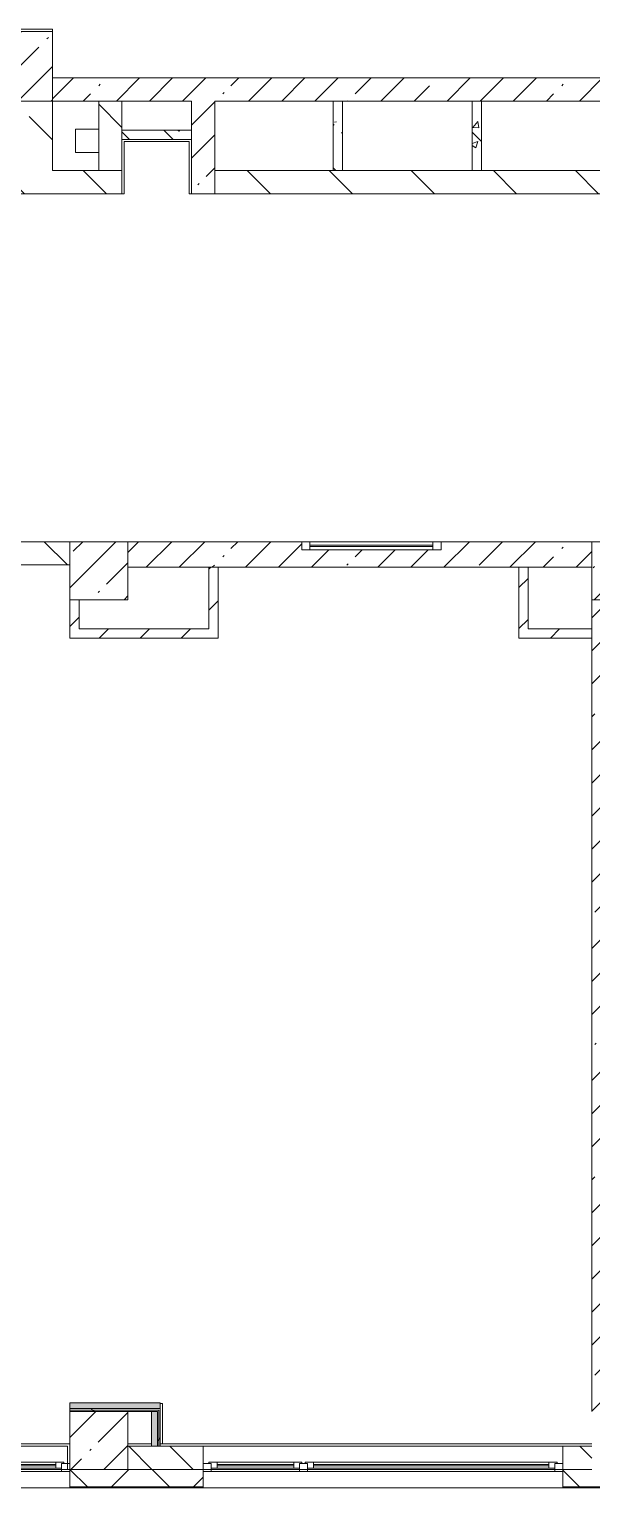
# Model space of a CAD drawing. Header units: millimetres. Extents: x 81548 to 272142, y -8553 to 29000.
# Drawn here: x 205692 to 210542, y -258 to 12320 of the extents above; entities that cross this region are included whole.
import ezdxf

# ---------------------------------------------------------------- set-up
doc = ezdxf.new("R2010")
doc.units = ezdxf.units.MM
for name, color, linetype, lineweight, true_color in [('A-FLOR-1', 7, 'Continuous', 5, 0xaaaaaa), ('I-WALL-3', 7, 'Continuous', 9, 0xe7e7e7), ('I-WALL-6', 7, 'Continuous', 5, 0x787878)]:
    doc.layers.add(name, color=color, linetype=linetype, lineweight=lineweight, true_color=true_color)
for name, color, linetype, lineweight in [('A-GLAZ-3', 7, 'Continuous', 5), ('A-WALL', 7, 'Continuous', 9), ('A-WALL-3', 7, 'Continuous', 5), ('I-WALL-4', 7, 'Continuous', 5), ('S-COLS-3', 7, 'Continuous', 5)]:
    doc.layers.add(name, color=color, linetype=linetype, lineweight=lineweight)
pattern_1 = [(45, (145131.5, 0), (-285.1231, 285.1231), []), (45, (145416.64, 0), (-285.1231, 285.1231), [504.031, -100.806, 16.764, -84.042])]
pattern_2 = [(135, (145131.5, 0), (-353.5534, -353.5534), [])]
pattern_3 = [(45, (145131.52, 0), (-176.7767, 176.7767), [])]
pattern_4 = [(135, (145131.5, 0), (-377.1708, -377.1708), [533.4, -88.9, 17.78, -88.9]), (135, (145131.5, 376.94), (-377.1708, -377.1708), []), (50, (145131.5, 0), (637.6445, -55.7866), [66.675, -733.425]), (355, (145131.5, 0), (-123.3494, 668.699), [53.34, -586.74]), (100.451, (145184.65, -4.65), (514.299, 612.908), [56.665, -623.315]), (46.184, (145131.5, 177.8), (948.776, -147.15), [100.012, -1100.137]), (96.636, (145210.6, 165.5), (830.909, 865.997), [84.998, -934.973]), (351.184, (145131.5, 177.8), (830.918, 865.988), [80.01, -880.11]), (21, (145220.4, 133.35), (530.6506, -357.9283), [66.675, -733.425]), (326, (145220.4, 133.35), (216.308, 644.6585), [53.34, -586.74]), (71.451, (145264.64, 103.5), (746.9596, 286.7243), [56.665, -623.315]), (37.5, (145131.52, 0), (10.8105, 295.9426), [16.764, -562.864, 16.764, -578.866, -588.962]), (37.5, (145131.52, 0), (10.8105, 295.9426), [-1175.258, 16.764, -572.198]), (7.5, (145131.52, 0), (233.8692, 350.6318), [16.764, -322.834, 16.764, -549.529, -224.472]), (7.5, (145131.52, 0), (233.8692, 350.6318), [-905.891, 16.764, -207.708]), (327.5, (144933.27, 0), (474.5678, -20.0513), [16.764, -205.486, 16.764, -676.656, -920.115]), (327.5, (144933.27, 0), (474.5678, -20.0513), [-915.67, 16.764, -903.351]), (317.5, (144844.37, 0), (518.4522, 88.9934), [16.764, -272.161, 16.764, -443.738, -653.415]), (317.5, (144844.37, 0), (518.4522, 88.9934), [-749.427, 16.764, -636.651])]
pattern_5 = [(45, (145131.5, 0), (-530.33, 530.33), []), (135, (145131.5, 0), (-530.33, -530.33), [])]

# ---------------------------------------------------------------- blocks, each defined once
blk = doc.blocks.new('BSC_Колонна _Прямоугольная - 500х500-V24-2_10_3_птичка')
at = {"layer": 'S-COLS-3'}
h = blk.add_hatch(dxfattribs=at)
h.set_pattern_fill('FP_41', color=256, style=0, pattern_type=2)
h.set_pattern_definition([(45, (-61160, -7650), (-285.1231, 285.1231), []), (45, (-60874.88, -7650), (-285.123, 285.123), [504.031, -100.806, 16.764, -84.042])])
h.paths.add_polyline_path([(-250, -250), (250, -250), (250, 250), (-250, 250)])
for p, q in [((250, 250), (-250, 250)), ((-250, 250), (-250, -250)), ((250, -250), (250, 250)), ((-250, -250), (250, -250))]:
    blk.add_line(p, q, dxfattribs=at)
blk = doc.blocks.new('BSC_Колонна _Прямоугольная - 500х500-V31-2_10_3_птичка')
at = {"layer": 'S-COLS-3'}
h = blk.add_hatch(dxfattribs=at)
h.set_pattern_fill('FP_48', color=256, style=0, pattern_type=2)
h.set_pattern_definition([(45, (-61160, -150), (-285.123, 285.123), []), (45, (-60874.88, -150), (-285.123, 285.123), [504.031, -100.806, 16.764, -84.042])])
h.paths.add_polyline_path([(-250, -250), (250, -250), (250, 250), (-250, 250), (-250, 80)])
for p, q in [((250, 250), (-250, 250)), ((-250, 250), (-250, -250)), ((250, -250), (250, 250)), ((-250, -250), (250, -250))]:
    blk.add_line(p, q, dxfattribs=at)
blk = doc.blocks.new('BSC_Колонна _Прямоугольная - 500х500-V35-2_10_3_птичка')
at = {"layer": 'S-COLS-3'}
h = blk.add_hatch(dxfattribs=at)
h.set_pattern_fill('FP_52', color=256, style=0, pattern_type=2)
h.set_pattern_definition([(45, (-65660, -7650), (-285.1231, 285.1231), []), (45, (-65374.88, -7650), (-285.1231, 285.1231), [504.031, -100.806, 16.764, -84.042])])
h.paths.add_polyline_path([(-159, -250), (250, -250), (250, 250), (-250, 250), (-250, -250)])
for p, q in [((250, 250), (-250, 250)), ((-250, 250), (-250, -250)), ((250, -250), (250, 250)), ((-250, -250), (250, -250))]:
    blk.add_line(p, q, dxfattribs=at)
blk = doc.blocks.new('BSC_Колонна _Прямоугольная - 600х600-V59-2_10_3_птичка')
at = {"layer": 'S-COLS-3'}
h = blk.add_hatch(dxfattribs=at)
h.set_pattern_fill('FP_87', color=256, style=0, pattern_type=2)
h.set_pattern_definition([(45, (-60460, -12000), (-285.1231, 285.1231), []), (45, (-60174.88, -12000), (-285.1231, 285.1231), [504.031, -100.806, 16.764, -84.042])])
h.paths.add_polyline_path([(-300, -300), (300, -300), (300, 300), (-300, 300), (-300, -201)])
for p, q in [((300, 300), (-300, 300)), ((-300, 300), (-300, -300)), ((300, -300), (300, 300)), ((-300, -300), (300, -300))]:
    blk.add_line(p, q, dxfattribs=at)
blk = doc.blocks.new('120_Окно_СКБ_2Ст - 120_Окно_СКБ_2Ст 3100х2500 _мал_створка слева_-22446080-2_10_3_птичка')
at = {"layer": 'A-GLAZ-3'}
for p, q in [((-1550, -127), (-1550, -57)), ((-1550, -57), (-1480, -57)), ((1550, -57), (-1550, -57)), ((-1480, -57), (-1480, -127)), ((650, -87), (-1480, -87)), ((-1480, -87), (-1480, -127)), ((-1430, -137), (-1430, -87)), ((-1430, -107), (600, -107)), ((600, -117), (-1430, -117)), ((600, -137), (600, -87)), ((650, -127), (650, -57)), ((650, -57), (720, -57)), ((650, -127), (650, -87)), ((720, -57), (720, -127)), ((1480, -87), (720, -87)), ((720, -87), (720, -127)), ((770, -137), (770, -87)), ((770, -107), (1430, -107)), ((1430, -117), (770, -117)), ((1430, -137), (1430, -87)), ((1480, -127), (1480, -57)), ((1480, -57), (1550, -57)), ((1480, -127), (1480, -87)), ((1550, -57), (1550, -127)), ((-1480, -127), (-1550, -127)), ((-1550, -127), (-1500, -127)), ((-1480, -127), (-1500, -127)), ((-1500, -127), (-1500, -137)), ((-1500, -137), (670, -137)), ((670, -137), (-1500, -137)), ((720, -127), (650, -127)), ((670, -127), (650, -127)), ((670, -127), (700, -127)), ((670, -137), (670, -127)), ((720, -127), (700, -127)), ((700, -127), (700, -137)), ((700, -137), (1500, -137)), ((1500, -137), (700, -137)), ((1550, -127), (1480, -127)), ((1500, -127), (1480, -127)), ((1500, -127), (1550, -127)), ((1500, -137), (1500, -127))]:
    blk.add_line(p, q, dxfattribs=at)
blk = doc.blocks.new('120_Окно_СКБ_2Ст - 120_Окно_СКБ_2Ст 2100х2500 _мал створка СЛЕВА_-22446485-2_10_3_птичка')
at = {"layer": 'A-GLAZ-3'}
for p, q in [((-1050, -127), (-1050, -57)), ((-1050, -57), (-980, -57)), ((1050, -57), (-1050, -57)), ((-980, -57), (-980, -127)), ((-220, -87), (-980, -87)), ((-980, -87), (-980, -127)), ((-930, -137), (-930, -87)), ((-930, -107), (-270, -107)), ((-270, -117), (-930, -117)), ((-270, -137), (-270, -87)), ((-220, -127), (-220, -57)), ((-220, -57), (-150, -57)), ((-220, -127), (-220, -87)), ((-150, -57), (-150, -127)), ((980, -87), (-150, -87)), ((-150, -87), (-150, -127)), ((-100, -137), (-100, -87)), ((-100, -107), (930, -107)), ((930, -117), (-100, -117)), ((930, -137), (930, -87)), ((980, -127), (980, -57)), ((980, -57), (1050, -57)), ((980, -127), (980, -87)), ((1050, -57), (1050, -127)), ((-980, -127), (-1050, -127)), ((-1050, -127), (-1000, -127)), ((-980, -127), (-1000, -127)), ((-1000, -127), (-1000, -137)), ((-1000, -137), (-200, -137)), ((-200, -137), (-1000, -137)), ((-150, -127), (-220, -127)), ((-200, -127), (-220, -127)), ((-200, -127), (-170, -127)), ((-200, -137), (-200, -127)), ((-150, -127), (-170, -127)), ((-170, -127), (-170, -137)), ((-170, -137), (1000, -137)), ((1000, -137), (-170, -137)), ((1050, -127), (980, -127)), ((1000, -127), (980, -127)), ((1000, -127), (1050, -127)), ((1000, -137), (1000, -127))]:
    blk.add_line(p, q, dxfattribs=at)
blk = doc.blocks.new('120_Окно_СКБ_1Ст - 120_Окно_СКБ_1Ст 400х1200 EI30-24228621-2_10_3_птичка')
at = {"layer": 'A-GLAZ-3'}
for p, q in [((-600, 40), (-600, 110)), ((-600, 110), (-530, 110)), ((600, 110), (-600, 110)), ((-530, 40), (-600, 40)), ((-600, 40), (600, 40)), ((-530, 110), (-530, 40)), ((530, 80), (-530, 80)), ((530, 70), (-530, 70)), ((530, 40), (530, 110)), ((530, 110), (600, 110)), ((600, 40), (530, 40)), ((600, 110), (600, 40))]:
    blk.add_line(p, q, dxfattribs=at)

msp = doc.modelspace()

# ---------------------------------------------------------------- hatches: boundary and pattern name
at = {"layer": 'A-WALL-3'}
h = msp.add_hatch(dxfattribs=at)
h.set_pattern_fill('FP_65', color=256, style=0, pattern_type=2)
h.set_pattern_definition([(135, (145131.52, 0), (-176.7767, -176.7767), [])])
h.paths.add_polyline_path([(210291.5, -100), (210541.5, -100), (210541.5, 100), (210291.5, 100)])
h.paths.add_polyline_path([(207191.5, -100), (207191.5, 100), (206541.5, 100), (206541.5, -100), (206918.6, -100)])
h = msp.add_hatch(dxfattribs=at)
h.set_pattern_fill('FP_55', color=256, style=0, pattern_type=2)
h.set_pattern_definition([(45, (145131.5, 0), (-353.5534, 353.5534), []), (135, (145131.5, 0), (-353.5534, -353.5534), [])])
h.paths.add_polyline_path([(220831.5, -250), (220831.5, -100), (216691.5, -100), (216691.5, -250), (219917.9, -250)])
h.paths.add_polyline_path([(214346.8, -250), (215791.5, -250), (215791.5, -100), (212191.5, -100), (212191.5, -250), (212489.7, -250)])
h.paths.add_polyline_path([(203191.5, -250), (203941.5, -250), (203941.5, -100), (203191.5, -100)])
h.paths.add_polyline_path([(207191.5, -250), (207191.5, -100), (206041.5, -100), (206041.5, -250), (206918.6, -250)])
h.paths.add_polyline_path([(202276, -250), (202291.5, -250), (202291.5, -100), (201541.5, -100), (201541.5, -250)])
h.paths.add_polyline_path([(210291.5, -250), (211291.5, -250), (211291.5, -100), (210291.5, -100)])
h.paths.add_polyline_path([(198441.5, -250), (198441.5, -100), (197041.5, -100), (197041.5, -250), (197633.4, -250)])
h.paths.add_polyline_path([(193941.5, -250), (193941.5, -100), (192541.5, -100), (192541.5, -250), (193919.3, -250)])
h.paths.add_polyline_path([(190205.2, -250), (190441.5, -250), (190441.5, -100), (190067.9, -100), (190067.9, -250)])
h.paths.add_polyline_path([(188541.5, -250), (189167.9, -250), (189167.9, -100), (187791.5, -100), (187791.5, -250), (188348.2, -250)])
h.paths.add_polyline_path([(174420.4, -250), (176041.5, -250), (176041.5, -100), (174341.3, -100), (174341.3, -250)])
h.paths.add_polyline_path([(184691.5, -250), (184691.5, -100), (183121.5, -100), (183121.5, -250), (184634.1, -250)])
h.paths.add_polyline_path([(180920, -250), (181021.5, -250), (181021.5, -100), (179901.5, -100), (179901.5, -250), (179991.5, -250)])
h.paths.add_polyline_path([(179001.5, -250), (179001.5, -100), (178141.5, -100), (178141.5, -250), (178741.5, -250)])
h.paths.add_polyline_path([(170706.3, -250), (171541.3, -250), (171541.3, -100), (169941.5, -100), (169941.5, -250)])
h.paths.add_polyline_path([(167641.5, -250), (167841.5, -250), (167841.5, -100), (166741.5, -100), (166741.5, -250), (167456.5, -250)])
h.paths.add_polyline_path([(161421.1, -250), (162391.5, -250), (162391.5, -100), (161241.5, -100), (161241.5, -250)])
h.paths.add_polyline_path([(163941.5, -250), (163941.5, -100), (163291.5, -100), (163291.5, -250)])
h.paths.add_polyline_path([(148861.5, -250), (148861.5, -100), (144871.5, -100), (144871.5, -250), (148421.8, -250)])
h.paths.add_polyline_path([(153064.4, -250), (153691.5, -250), (153691.5, -100), (149761.5, -100), (149761.5, -250), (152135.9, -250)])
h.paths.add_polyline_path([(157707, -250), (158141.5, -250), (158141.5, -100), (156791.5, -100), (156791.5, -250)])
at = {"layer": 'I-WALL-3'}
for points in [[(206821.5, 425), (206821.5, 475), (206041.5, 475), (206041.5, 425)], [(206796.5, 100), (206796.5, 400), (206746.5, 400), (206746.5, 100)]]:
    msp.add_hatch(color=256, dxfattribs=at).paths.add_polyline_path(points)
at = {"layer": 'I-WALL-4'}
h = msp.add_hatch(dxfattribs=at)
h.set_pattern_fill('FP_63', color=256, style=0, pattern_type=2)
h.set_pattern_definition(pattern_1)
h.paths.add_polyline_path([(206291.5, 11700), (211291.5, 11700), (211291.5, 11900), (205891.5, 11900), (205891.5, 11700), (205990.1, 11700)])
h.paths.add_polyline_path([(199891.5, 11700), (205291.5, 11700), (205291.5, 11900), (199891.5, 11900)])
h = msp.add_hatch(dxfattribs=at)
h.set_pattern_fill('FP_66', color=256, style=0, pattern_type=2)
h.set_pattern_definition(pattern_2)
h.paths.add_polyline_path([(205891.5, 11100), (205891.5, 11700), (205691.5, 11700), (205691.5, 11100)])
h = msp.add_hatch(dxfattribs=at)
h.set_pattern_fill('FP_66', color=256, style=0, pattern_type=2)
h.set_pattern_definition(pattern_2)
h.paths.add_polyline_path([(206491.5, 11100), (206491.5, 11700), (206291.5, 11700), (206291.5, 11100)])
h = msp.add_hatch(dxfattribs=at)
h.set_pattern_fill('FP_66', color=256, style=0, pattern_type=2)
h.set_pattern_definition(pattern_2)
h.paths.add_polyline_path([(206291.5, 10900), (206491.5, 10900), (206491.5, 11700), (206291.5, 11700), (206291.5, 11100)])
h = msp.add_hatch(dxfattribs=at)
h.set_pattern_fill('FP_63', color=256, style=0, pattern_type=2)
h.set_pattern_definition(pattern_1)
h.paths.add_polyline_path([(207091.5, 10900), (207291.5, 10900), (207291.5, 11700), (207091.5, 11700), (207091.5, 11100)])
h = msp.add_hatch(dxfattribs=at)
h.set_pattern_fill('FP_66', color=256, style=0, pattern_type=2)
h.set_pattern_definition(pattern_2)
h.paths.add_polyline_path([(206291.5, 10900), (206291.5, 11100), (204471.5, 11100), (204471.5, 10900), (205061.6, 10900)])
h.paths.add_polyline_path([(199490.4, 10900), (200631.5, 10900), (200631.5, 11100), (197041.5, 11100), (197041.5, 10900), (197633.4, 10900)])
h.paths.add_polyline_path([(201531.5, 10900), (201741.5, 10900), (201741.5, 11100), (201531.5, 11100), (201531.5, 10980)])
h.paths.add_polyline_path([(203361.5, 10900), (203571.5, 10900), (203571.5, 11100), (203361.5, 11100), (203361.5, 10980)])
h.paths.add_polyline_path([(202661.5, 10900), (202661.5, 11100), (202441.5, 11100), (202441.5, 10900)])
h.paths.add_polyline_path([(192392.2, 10900), (196841.5, 10900), (196841.5, 11100), (192392.2, 11100)])
h = msp.add_hatch(dxfattribs=at)
h.set_pattern_fill('FP_66', color=256, style=0, pattern_type=2)
h.set_pattern_definition(pattern_2)
h.paths.add_polyline_path([(211691.5, 10900), (211691.5, 11100), (207291.5, 11100), (207291.5, 10900), (208775.6, 10900)])
h = msp.add_hatch(dxfattribs=at)
h.set_pattern_fill('FP_66', color=256, style=0, pattern_type=2)
h.set_pattern_definition(pattern_2)
h.paths.add_polyline_path([(205062.5, 7700), (206041.5, 7700), (206041.5, 7900), (205062.5, 7900)])
h.paths.add_polyline_path([(202041.5, 7700), (202562.5, 7700), (202562.5, 7900), (202041.5, 7900), (202041.5, 7750.3)])
h = msp.add_hatch(dxfattribs=at)
h.set_pattern_fill('FP_63', color=256, style=0, pattern_type=2)
h.set_pattern_definition(pattern_1)
h.paths.add_polyline_path([(209991.5, 7680), (210541.5, 7680), (210541.5, 7900), (209241.5, 7900), (209241.5, 7830), (208041.5, 7830), (208041.5, 7900), (206541.5, 7900), (206541.5, 7680), (209911.5, 7680)])
h = msp.add_hatch(dxfattribs=at)
h.set_pattern_fill('FP_67', color=256, style=0, pattern_type=2)
h.set_pattern_definition(pattern_3)
h.paths.add_polyline_path([(207321.5, 7150), (207321.5, 7680), (207241.5, 7680), (207241.5, 7150)])
h = msp.add_hatch(dxfattribs=at)
h.set_pattern_fill('FP_67', color=256, style=0, pattern_type=2)
h.set_pattern_definition(pattern_3)
h.paths.add_polyline_path([(209991.5, 7070), (209991.5, 7680), (209911.5, 7680), (209911.5, 7070)])
h = msp.add_hatch(dxfattribs=at)
h.set_pattern_fill('FP_67', color=256, style=0, pattern_type=2)
h.set_pattern_definition(pattern_3)
h.paths.add_polyline_path([(206121.5, 7150), (206121.5, 7400), (206041.5, 7400), (206041.5, 7150)])
h = msp.add_hatch(dxfattribs=at)
h.set_pattern_fill('FP_63', color=256, style=0, pattern_type=2)
h.set_pattern_definition(pattern_1)
h.paths.add_polyline_path([(210541.5, 400), (210761.5, 400), (210761.5, 7400), (210541.5, 7400), (210541.5, 808.9)])
h = msp.add_hatch(dxfattribs=at)
h.set_pattern_fill('FP_67', color=256, style=0, pattern_type=2)
h.set_pattern_definition(pattern_3)
h.paths.add_polyline_path([(206041.5, 7070), (207321.5, 7070), (207321.5, 7150), (206041.5, 7150)])
h = msp.add_hatch(dxfattribs=at)
h.set_pattern_fill('FP_67', color=256, style=0, pattern_type=2)
h.set_pattern_definition(pattern_3)
h.paths.add_polyline_path([(210541.5, 7070), (210541.5, 7150), (209991.5, 7150), (209991.5, 7070)])
h = msp.add_hatch(dxfattribs=at)
h.set_pattern_fill('FP_167', color=256, style=0, pattern_type=2)
h.set_pattern_definition(pattern_5)
h.paths.add_polyline_path([(206809, 412.5), (206821.5, 412.5), (206821.5, 425), (206041.5, 425), (206041.5, 412.5)])
h = msp.add_hatch(dxfattribs=at)
h.set_pattern_fill('FP_167', color=256, style=0, pattern_type=2)
h.set_pattern_definition(pattern_5)
h.paths.add_polyline_path([(206796.5, 400), (206809, 400), (206809, 412.5), (206041.5, 412.5), (206041.5, 400), (206746.5, 400)])
h = msp.add_hatch(dxfattribs=at)
h.set_pattern_fill('FP_167', color=256, style=0, pattern_type=2)
h.set_pattern_definition(pattern_5)
h.paths.add_polyline_path([(206809, 100), (206809, 400), (206796.5, 400), (206796.5, 100)])
h = msp.add_hatch(dxfattribs=at)
h.set_pattern_fill('FP_167', color=256, style=0, pattern_type=2)
h.set_pattern_definition(pattern_5)
h.paths.add_polyline_path([(206809, 100), (206821.5, 100), (206821.5, 412.5), (206809, 412.5), (206809, 230.5)])
at = {"layer": 'I-WALL-6'}
h = msp.add_hatch(dxfattribs=at)
h.set_pattern_fill('FP_76', color=256, style=0, pattern_type=2)
h.set_pattern_definition(pattern_4)
h.paths.add_polyline_path([(208391.5, 11100), (208391.5, 11700), (208311.5, 11700), (208311.5, 11100)])
h = msp.add_hatch(dxfattribs=at)
h.set_pattern_fill('FP_76', color=256, style=0, pattern_type=2)
h.set_pattern_definition(pattern_4)
h.paths.add_polyline_path([(209591.5, 11100), (209591.5, 11700), (209511.5, 11700), (209511.5, 11100)])
h = msp.add_hatch(dxfattribs=at)
h.set_pattern_fill('FP_76', color=256, style=0, pattern_type=2)
h.set_pattern_definition(pattern_4)
h.paths.add_polyline_path([(207091.5, 11370), (207091.5, 11450), (206491.5, 11450), (206491.5, 11370), (206918.6, 11370)])

# ---------------------------------------------------------------- linework, layer by layer
at = {"layer": 'A-FLOR-1'}
for p, q in [((205291.5, 12320), (205891.5, 12320)), ((205891.5, 12320), (205891.5, 12300)), ((206091.5, 11457), (206291.5, 11457)), ((206091.5, 11257), (206091.5, 11457)), ((207070.5, 11350), (206511.5, 11350)), ((206511.5, 11350), (206511.5, 10900)), ((207070.5, 10900), (207070.5, 11350)), ((206291.5, 11257), (206091.5, 11257)), ((206511.5, 10900), (206491.5, 10900)), ((207091.5, 10900), (207070.5, 10900)), ((206821.5, 470), (206841.5, 470)), ((206841.5, 470), (206841.5, 120))]:
    msp.add_line(p, q, dxfattribs=at)
at = {"layer": 'A-WALL'}
for p, q in [((206491.5, 11700), (206291.5, 11700)), ((208391.5, 11700), (208311.5, 11700)), ((209591.5, 11700), (209511.5, 11700)), ((206491.5, 11370), (206491.5, 11450)), ((207091.5, 11370), (207091.5, 11450)), ((207291.5, 10900), (207291.5, 11100)), ((208311.5, 11100), (208391.5, 11100)), ((209511.5, 11100), (209591.5, 11100)), ((207321.5, 7680), (207241.5, 7680)), ((209991.5, 7680), (209911.5, 7680)), ((210541.5, 7070), (210541.5, 7150)), ((206821.5, 425), (206041.5, 425)), ((206809, 412.5), (206041.5, 412.5)), ((206796.5, 400), (206746.5, 400)), ((206796.5, 400), (206796.5, 100)), ((206809, 412.5), (206809, 100)), ((206541.5, -100), (207191.5, -100)), ((210291.5, -100), (210541.5, -100)), ((206041.5, -250), (207191.5, -250)), ((210291.5, -250), (211291.5, -250)), ((206041.5, -253), (207191.5, -253)), ((210291.5, -253), (211291.5, -253))]:
    msp.add_line(p, q, dxfattribs=at)
at = {"layer": 'A-WALL-3'}
for p, q in [((202041.5, 100), (206021.5, 100)), ((206021.5, -100), (206021.5, 100)), ((206541.5, 100), (210541.5, 100)), ((207191.5, -258), (207191.5, 100)), ((210291.5, 100), (210291.5, -258)), ((206041.5, -100), (206041.5, -258)), ((207191.5, -100), (210541.5, -100)), ((203191.5, -258), (220989.5, -258))]:
    msp.add_line(p, q, dxfattribs=at)
at = {"layer": 'I-WALL-4'}
for p, q in [((211291.5, 11900), (205891.5, 11900)), ((205891.5, 11100), (205891.5, 11700)), ((205891.5, 11700), (206291.5, 11700)), ((206291.5, 11700), (206291.5, 11100)), ((206491.5, 11450), (206491.5, 11700)), ((206491.5, 11700), (207091.5, 11700)), ((207091.5, 11700), (207091.5, 11450)), ((207291.5, 11100), (207291.5, 11700)), ((207291.5, 11700), (208311.5, 11700)), ((208311.5, 11700), (208311.5, 11100)), ((208391.5, 11100), (208391.5, 11700)), ((208391.5, 11700), (209511.5, 11700)), ((209511.5, 11700), (209511.5, 11100)), ((209591.5, 11100), (209591.5, 11700)), ((209591.5, 11700), (211291.5, 11700)), ((207091.5, 11450), (206491.5, 11450)), ((206491.5, 10900), (206491.5, 11370)), ((206491.5, 11370), (207091.5, 11370)), ((207091.5, 11370), (207091.5, 10900)), ((206491.5, 11100), (205891.5, 11100)), ((208311.5, 11100), (207291.5, 11100)), ((209511.5, 11100), (208391.5, 11100)), ((211691.5, 11100), (209591.5, 11100)), ((204271.5, 10900), (206491.5, 10900)), ((207091.5, 10900), (211891.5, 10900)), ((205061.6, 7900), (206041.5, 7900)), ((208041.5, 7900), (206541.5, 7900)), ((210541.5, 7900), (209241.5, 7900)), ((206041.5, 7700), (202041.5, 7700)), ((206541.5, 7680), (207241.5, 7680)), ((207241.5, 7680), (207241.5, 7150)), ((207321.5, 7070), (207321.5, 7680)), ((207321.5, 7680), (209911.5, 7680)), ((209911.5, 7680), (209911.5, 7070)), ((209991.5, 7150), (209991.5, 7680)), ((209991.5, 7680), (210541.5, 7680)), ((206041.5, 7400), (206041.5, 7070)), ((206121.5, 7150), (206121.5, 7400)), ((210541.5, 7400), (210541.5, 7150)), ((206041.5, 7070), (207321.5, 7070)), ((207241.5, 7150), (206121.5, 7150)), ((209911.5, 7070), (210541.5, 7070)), ((210541.5, 7150), (209991.5, 7150)), ((210541.5, 7070), (210541.5, 400)), ((206821.5, 475), (206041.5, 475)), ((206041.5, 475), (206041.5, 400)), ((206541.5, 400), (206746.5, 400)), ((206746.5, 400), (206746.5, 100)), ((206821.5, 100), (206821.5, 475)), ((202290.7, 120), (206041.5, 120)), ((206541.5, 120), (206746.5, 120)), ((206820.7, 120), (210541.5, 120)), ((206041.5, -100), (203941.5, -100))]:
    msp.add_line(p, q, dxfattribs=at)

# ---------------------------------------------------------------- block references
at = {"layer": 'A-GLAZ-3'}
msp.add_blockref('120_Окно_СКБ_1Ст - 120_Окно_СКБ_1Ст 400х1200 EI30-24228621-2_10_3_птичка', (208641.5, 7790), dxfattribs=at)
at = {"layer": 'A-GLAZ-3', "rotation": 180}
for name, p in [('120_Окно_СКБ_2Ст - 120_Окно_СКБ_2Ст 2100х2500 _мал створка СЛЕВА_-22446485-2_10_3_птичка', (204991.5, -175)), ('120_Окно_СКБ_2Ст - 120_Окно_СКБ_2Ст 3100х2500 _мал_створка слева_-22446080-2_10_3_птичка', (208741.5, -175))]:
    msp.add_blockref(name, p, dxfattribs=at)
at = {"layer": 'S-COLS-3'}
for name, p in [('BSC_Колонна _Прямоугольная - 600х600-V59-2_10_3_птичка', (205591.5, 12000)), ('BSC_Колонна _Прямоугольная - 500х500-V24-2_10_3_птичка', (206291.5, 7650)), ('BSC_Колонна _Прямоугольная - 500х500-V35-2_10_3_птичка', (210791.5, 7650)), ('BSC_Колонна _Прямоугольная - 500х500-V31-2_10_3_птичка', (206291.5, 150))]:
    msp.add_blockref(name, p, dxfattribs=at)

doc.saveas('drawing.dxf')
